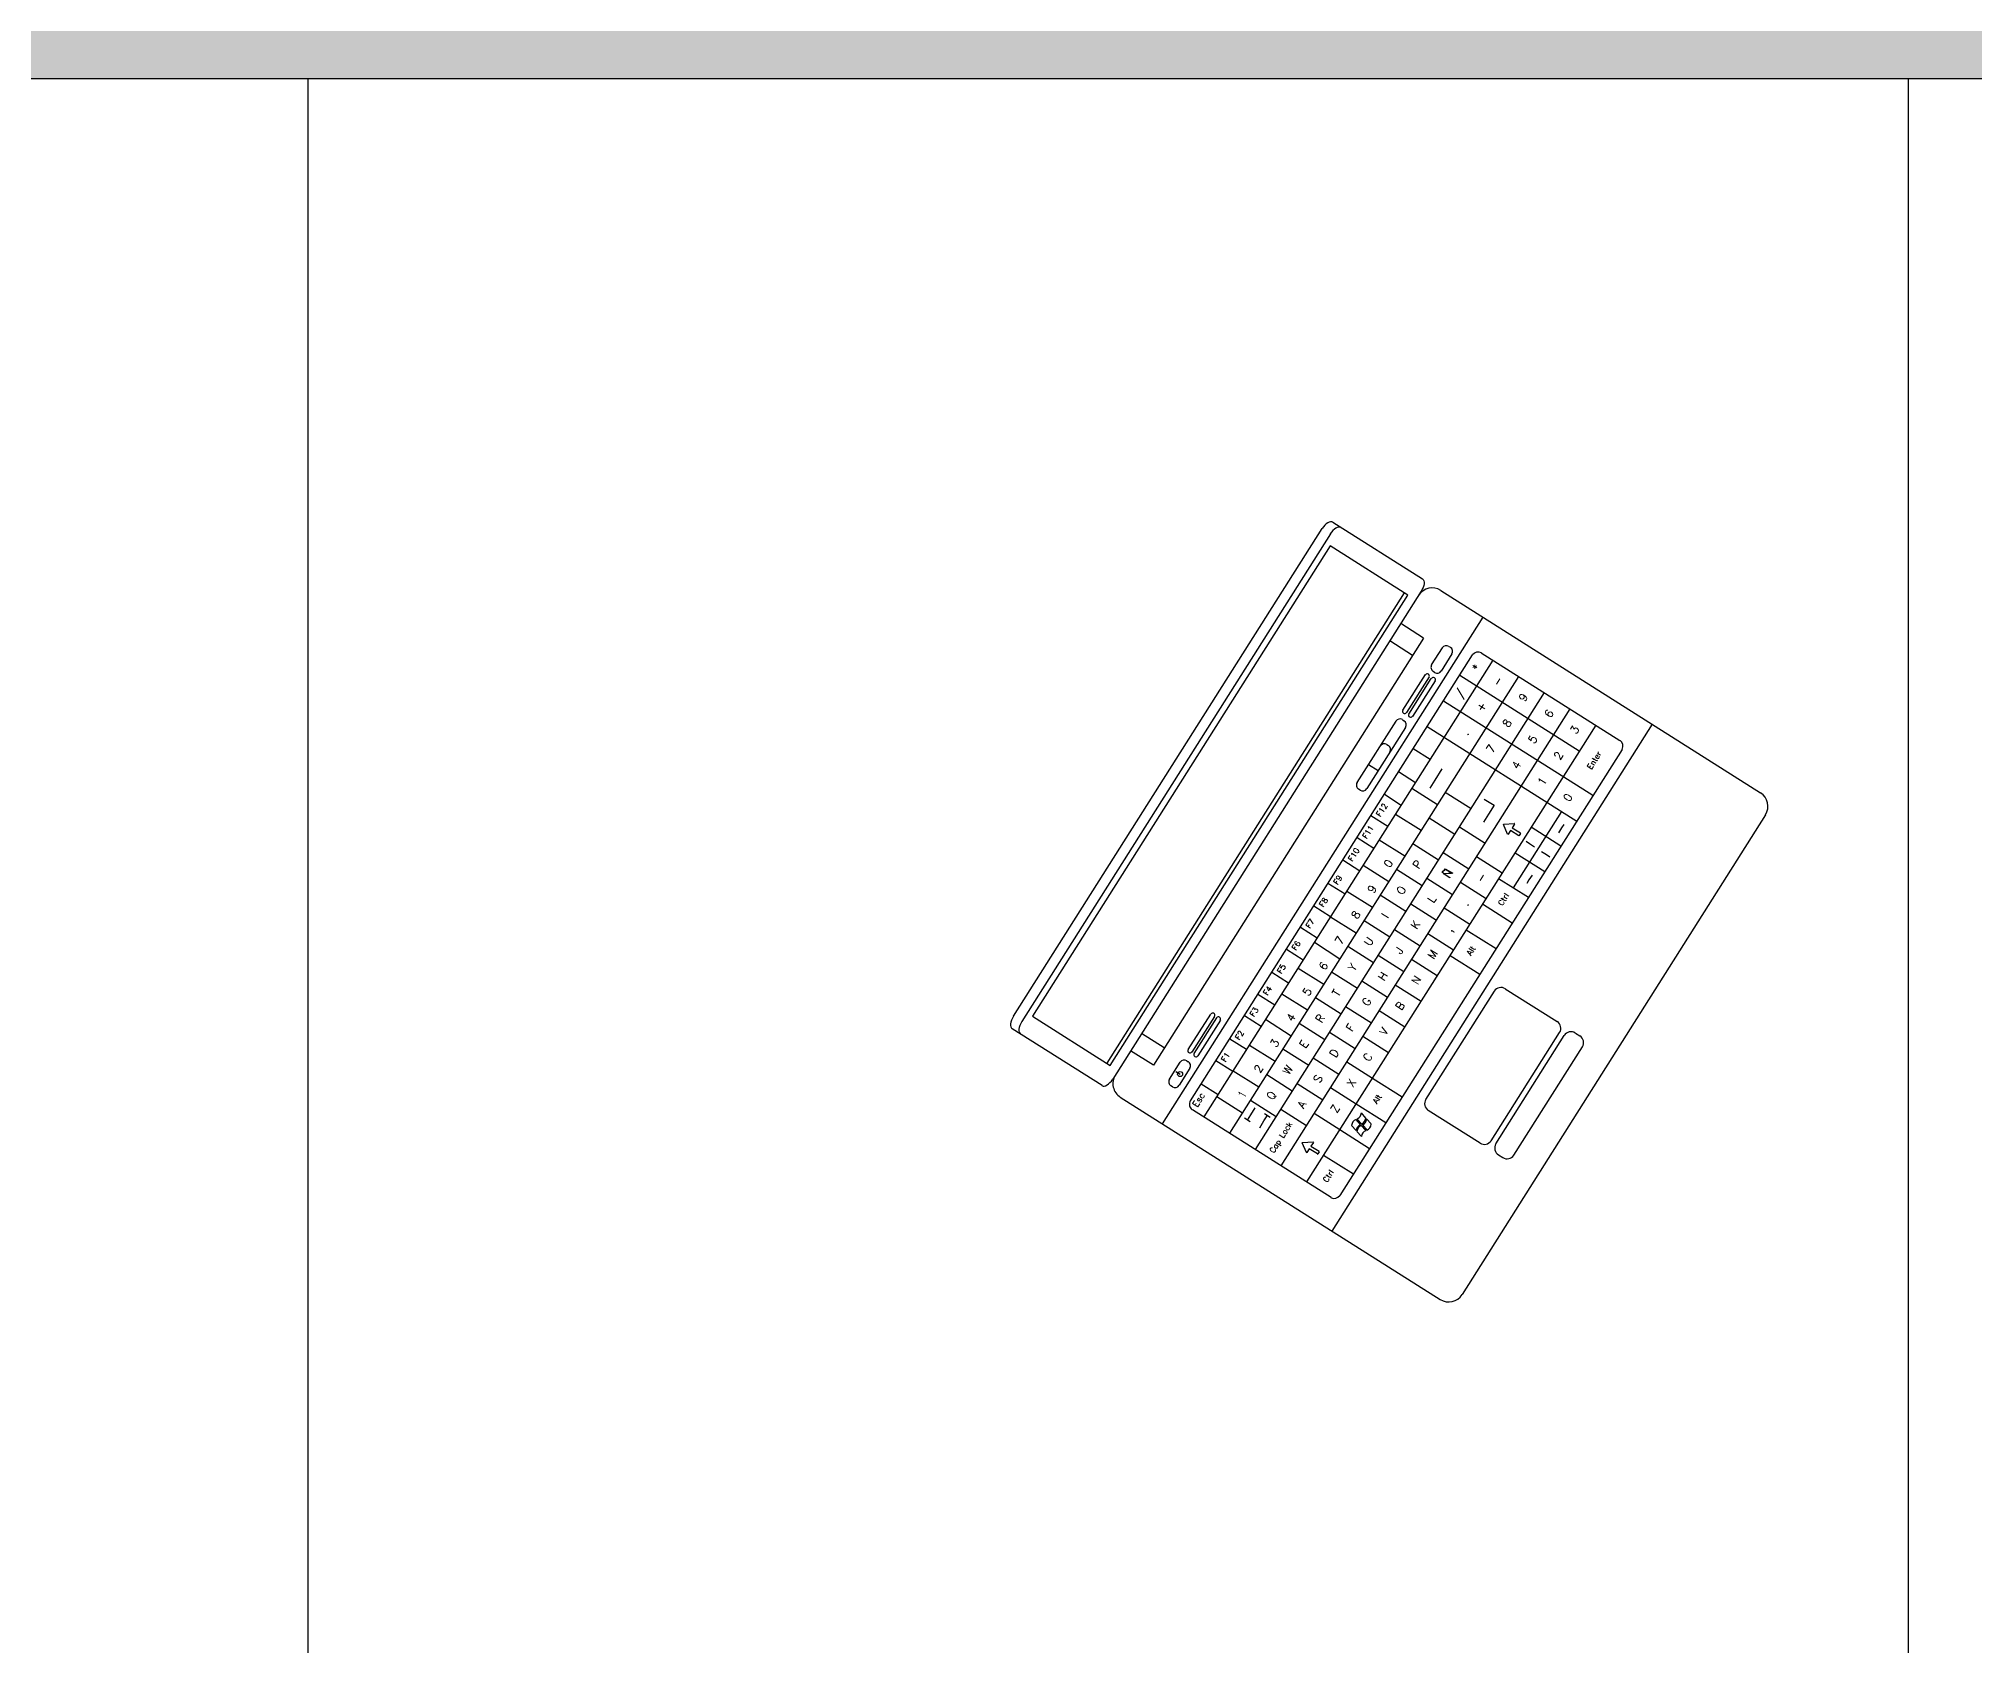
# Model space of a CAD drawing. Header units: millimetres. Extents: x 515 to 43442, y -1882 to 9936.
# Drawn here: x 34957.1 to 35078.1, y 1624.5 to 1724.9 of the extents above; entities that cross this region are included whole.
import ezdxf
from ezdxf.enums import TextEntityAlignment as Align

# ---------------------------------------------------------------- set-up
doc = ezdxf.new("R2010")
doc.units = ezdxf.units.MM
doc.layers.add('ARREDI_LINEE', color=33, linetype='Continuous', lineweight=9)
doc.layers.add('CAMP sez', color=7, linetype='Continuous', lineweight=15, true_color=0xbdbdbd)
doc.layers.add('SEZ', color=170, linetype='Continuous')
doc.styles.add('Romand', font='romand.shx', dxfattribs={"bigfont": '@extfont2.shx'})

# ---------------------------------------------------------------- blocks, each defined once
blk = doc.blocks.new('A$Cb0c9be81')
at = {"color": 0, "lineweight": -2}
for p, q in [((-43.6, 44.88), (-14.32, 24.87)), ((-58.33, 25.09), (-44.99, 44.62)), ((-18.57, 16.88), (-49.5, 38.02)), ((-54.35, 27.49), (-48.56, 35.95)), ((-48, 36.06), (-20.78, 17.44)), ((-51.43, 25.02), (-45.2, 34.14)), ((-49.58, 34.47), (-21.69, 15.4)), ((-53, 26.09), (-48.01, 33.39)), ((-50.65, 32.9), (-22.76, 13.83)), ((-49.87, 23.94), (-43.63, 33.07)), ((-30.39, 32.52), (-30.21, 32.79)), ((-22.91, 28.4), (-29.51, 32.92)), ((-39.6, 28.98), (-44.25, 32.16)), ((-43.23, 32.13), (-43.45, 32.28)), ((-43.36, 30.22), (-42.12, 32.03)), ((-42.94, 31.93), (-43.23, 32.13)), ((-23.85, 27.02), (-30.46, 31.53)), ((-23.66, 27.31), (-30.26, 31.82)), ((-51.72, 31.33), (-23.83, 12.27)), ((-42.1, 30.37), (-42.3, 30.08)), ((-41.8, 30.81), (-41.6, 31.1)), ((-41.79, 29.15), (-40.55, 30.96)), ((-41.6, 31.1), (-41.45, 31.32)), ((-33.31, 28.24), (-31.15, 31.4)), ((-52.79, 29.76), (-24.9, 10.7)), ((-43.6, 28.52), (-43.61, 29.17)), ((-43.58, 29.19), (-43.35, 29.03)), ((-43.35, 29.03), (-43.01, 29.53)), ((-42.84, 29.42), (-43.18, 28.92)), ((-42.98, 29.53), (-42.85, 29.44)), ((-42.3, 30.08), (-42.46, 29.86)), ((-40.35, 30.16), (-40.06, 29.96)), ((-40.22, 28.07), (-38.98, 29.89)), ((-40.06, 29.96), (-39.84, 29.81)), ((-53.87, 28.19), (-25.98, 9.13)), ((-45.21, 27.35), (-44.8, 27.95)), ((-44.8, 27.95), (-44.26, 27.58)), ((-42.96, 28.73), (-43.57, 28.5)), ((-43.18, 28.92), (-42.96, 28.76)), ((-41.64, 26.74), (-40.57, 28.31)), ((-38.66, 27), (-37.42, 28.82)), ((-25.64, 6.54), (-56.57, 27.68)), ((-27.01, 8.32), (-54.24, 26.94)), ((-44.26, 27.58), (-43.77, 27.24)), ((-43.53, 25.73), (-42.46, 27.3)), ((-40.07, 25.67), (-39, 27.24)), ((-37.09, 25.93), (-35.85, 27.75)), ((-35.52, 24.86), (-34.28, 26.68)), ((-26.58, 23.03), (-33.18, 27.55)), ((-22.96, 27.44), (-22.78, 27.71)), ((-54.82, 25.48), (-54.76, 25.57)), ((-54.34, 25.65), (-53.3, 24.94)), ((-45.72, 24.93), (-44.65, 26.5)), ((-44.16, 23.86), (-43.08, 25.43)), ((-41.96, 24.66), (-40.89, 26.23)), ((-38.5, 24.6), (-37.43, 26.16)), ((-23.72, 26.32), (-25.88, 23.16)), ((-53.71, 24.36), (-54.74, 25.07)), ((-53.23, 24.53), (-53.29, 24.44)), ((-50.68, 22.83), (-52.86, 24.31)), ((-52.71, 24.54), (-50.53, 23.05)), ((-47.18, 24.77), (-46.5, 24.31)), ((-46.5, 24.31), (-46.01, 23.97)), ((-46.04, 22.84), (-44.97, 24.41)), ((-42.59, 22.79), (-41.52, 24.35)), ((-40.94, 24.72), (-40.88, 24.73)), ((-40.92, 24.71), (-40.94, 24.72)), ((-40.92, 24.79), (-40.64, 25.21)), ((-40.9, 24.78), (-40.92, 24.79)), ((-40.89, 24.72), (-40.92, 24.71)), ((-40.66, 25.13), (-40.9, 24.78)), ((-40.84, 24.68), (-40.89, 24.72)), ((-40.88, 24.73), (-40.83, 24.7)), ((-40.81, 24.6), (-40.84, 24.68)), ((-40.83, 24.7), (-40.79, 24.62)), ((-40.76, 24.57), (-40.81, 24.6)), ((-40.79, 24.62), (-40.75, 24.59)), ((-40.69, 24.58), (-40.76, 24.57)), ((-40.75, 24.59), (-40.71, 24.59)), ((-40.71, 24.59), (-40.69, 24.58)), ((-40.65, 24.61), (-40.66, 25.13)), ((-40.36, 25.02), (-40.65, 24.61)), ((-40.64, 25.21), (-40.63, 24.68)), ((-40.63, 24.68), (-40.38, 25.03)), ((-40.4, 23.59), (-39.32, 25.16)), ((-40.38, 25.03), (-40.36, 25.02)), ((-36.94, 23.52), (-35.86, 25.09)), ((-62.84, 18.5), (-59.09, 23.98)), ((-58.12, 23.03), (-61.36, 18.29)), ((-58.32, 23.87), (-28.55, 3.52)), ((-29.41, 3.4), (-58.12, 23.03)), ((-55.4, 23.91), (-56.35, 22.53)), ((-55.4, 23.91), (-29.33, 6.09)), ((-54.34, 23.19), (-55.29, 21.8)), ((-50.93, 22.46), (-53.11, 23.95)), ((-52.96, 24.17), (-50.78, 22.68)), ((-48.52, 23.03), (-47.82, 24.06)), ((-47.11, 22.06), (-46.4, 23.09)), ((-44.47, 21.77), (-43.4, 23.34)), ((-41.02, 21.72), (-39.95, 23.28)), ((-38.83, 22.52), (-37.76, 24.09)), ((-37.26, 21.45), (-36.19, 23.01)), ((-35.37, 22.45), (-34.3, 24.02)), ((-27.4, 3.95), (-14.06, 23.48)), ((-58.27, 22.81), (-29.56, 3.18)), ((-50.34, 22.42), (-50.28, 22.51)), ((-46.52, 19.45), (-50.27, 22.01)), ((-49.86, 22.59), (-46.12, 20.03)), ((-45.73, 21.12), (-45.02, 22.15)), ((-42.9, 20.7), (-41.83, 22.27)), ((-39.46, 20.64), (-38.38, 22.21)), ((-35.69, 20.37), (-34.62, 21.94)), ((-33.8, 21.38), (-32.73, 22.95)), ((-32.23, 20.31), (-31.16, 21.88)), ((-48.83, 21.39), (-48.77, 21.48)), ((-47.62, 20.2), (-47.22, 20.78)), ((-44.43, 20.23), (-43.73, 21.26)), ((-41.34, 19.63), (-40.27, 21.2)), ((-37.89, 19.57), (-36.82, 21.14)), ((-34.13, 19.3), (-33.06, 20.87)), ((-30.67, 19.24), (-29.6, 20.81)), ((-28.03, 19.74), (-26.79, 21.55)), ((-46.04, 19.62), (-46.1, 19.52)), ((-43.09, 19.32), (-42.39, 20.35)), ((-41.72, 18.37), (-41.01, 19.41)), ((-39.77, 18.56), (-38.7, 20.13)), ((-36.32, 18.5), (-35.25, 20.07)), ((-32.56, 18.23), (-31.49, 19.8)), ((-29.1, 18.17), (-28.03, 19.74)), ((-26.46, 18.67), (-25.22, 20.48)), ((-25.17, 19.56), (-25.49, 19.29)), ((-24.89, 17.59), (-23.65, 19.41)), ((-62.11, 18.33), (-32.34, -2.03)), ((-61.36, 18.29), (-32.65, -1.34)), ((-40.3, 17.4), (-39.59, 18.44)), ((-38.2, 17.49), (-37.13, 19.06)), ((-34.75, 17.43), (-33.68, 19)), ((-30.99, 17.16), (-29.92, 18.73)), ((-27.53, 17.1), (-26.46, 18.67)), ((-25.55, 19.25), (-25.88, 18.98)), ((-25.51, 18.69), (-25.18, 18.97)), ((-25.15, 18.9), (-25.48, 18.63)), ((-25.13, 19.01), (-24.8, 19.28)), ((-25.12, 18.34), (-24.79, 18.61)), ((-24.77, 19.21), (-25.09, 18.94)), ((-24.74, 18.66), (-24.41, 18.93)), ((-23.33, 16.52), (-22.09, 18.34)), ((-32.69, -2.53), (-62.46, 17.82)), ((-38.92, 16.46), (-38.21, 17.49)), ((-36.64, 16.42), (-35.56, 17.98)), ((-33.19, 16.36), (-32.11, 17.93)), ((-29.43, 16.09), (-28.35, 17.66)), ((-25.97, 16.03), (-24.89, 17.59)), ((-37.62, 15.58), (-36.92, 16.61)), ((-35.07, 15.34), (-34, 16.91)), ((-33.5, 14.27), (-32.43, 15.84)), ((-31.62, 15.29), (-30.55, 16.86)), ((-30.05, 14.22), (-28.98, 15.79)), ((-27.86, 15.02), (-26.79, 16.59)), ((-20.67, 16.89), (-26.46, 8.43)), ((-24.17, 15.24), (-24.18, 15.89)), ((-24.15, 15.91), (-23.92, 15.75)), ((-23.92, 15.75), (-23.58, 16.25)), ((-23.42, 16.14), (-23.76, 15.64)), ((-23.55, 16.25), (-23.42, 16.16)), ((-36.28, 14.66), (-35.58, 15.69)), ((-34.87, 13.69), (-34.16, 14.72)), ((-31.94, 13.2), (-30.86, 14.77)), ((-28.49, 13.15), (-27.41, 14.71)), ((-26.29, 13.95), (-25.22, 15.52)), ((-23.53, 15.45), (-24.15, 15.22)), ((-23.76, 15.64), (-23.53, 15.48)), ((-33.53, 12.78), (-32.82, 13.81)), ((-30.37, 12.13), (-29.3, 13.7)), ((-26.92, 12.07), (-25.85, 13.64)), ((-32.23, 11.89), (-31.53, 12.92)), ((-28.8, 11.06), (-27.73, 12.63)), ((-26.43, 12.33), (-26.01, 12.05)), ((-25.79, 13.26), (-26.03, 12.92)), ((-25.6, 12.87), (-25.91, 13.09)), ((-25.18, 12.59), (-25.6, 12.87)), ((-30.81, 10.92), (-30.11, 11.95)), ((-29.48, 10.01), (-28.77, 11.04)), ((-27.23, 9.99), (-26.16, 11.56)), ((-26.01, 12.05), (-25.69, 11.83)), ((-25.57, 12), (-25.81, 11.66)), ((-30.22, 8.3), (-32.39, 9.79)), ((-32.24, 10.01), (-30.06, 8.52)), ((-29.97, 8.67), (-32.14, 10.15)), ((-31.99, 10.38), (-29.81, 8.89)), ((-28.06, 9.04), (-27.35, 10.07)), ((-29.52, 8.19), (-29.46, 8.28)), ((-28.41, 7.07), (-29.45, 7.78)), ((-29.05, 8.36), (-28.01, 7.65)), ((-28.89, 7.48), (-28.71, 7.74)), ((-30.38, 6.81), (-31.33, 5.42)), ((-29.33, 6.09), (-30.27, 4.7)), ((-27.93, 7.24), (-27.99, 7.14)), ((-32.65, -1.34), (-29.41, 3.4)), ((-28.17, 2.84), (-31.91, -2.64))]:
    blk.add_line(p, q, dxfattribs=at)
blk.add_circle((-28.71, 7.74), 0.155, dxfattribs=at)
for centre, radius, start, end in [((-44.16, 44.05), 1, 55.6444, 145.6444), ((-48.23, 35.73), 0.4, 55.6444, 145.6444), ((-29.79, 32.51), 0.5, 55.6444, 145.6444), ((-30.74, 31.12), 0.5, 55.6444, 145.6444), ((-29.98, 32.23), 0.5, 145.6444, 235.6444), ((-43.59, 29.17), 0.02, 55.6444, 180.6444), ((-42.99, 29.52), 0.02, 55.6444, 145.6444), ((-42.86, 29.43), 0.02, 325.6444, 55.6444), ((-43.58, 28.52), 0.02, 180.6444, 290.6444), ((-42.97, 28.75), 0.02, 290.6444, 55.6444), ((-32.9, 27.96), 0.5, 145.6444, 235.6444), ((-23.19, 27.99), 0.5, 325.6444, 55.6444), ((-54.01, 27.27), 0.4, 145.6444, 235.6444), ((-24.14, 26.6), 0.5, 325.6444, 55.6444), ((-23.37, 27.72), 0.5, 235.6444, 325.6444), ((-54.57, 25.31), 0.3, 145.6444, 235.6444), ((-54.51, 25.4), 0.3, 55.6444, 145.6444), ((-57.51, 24.53), 1, 145.6444, 235.6444), ((-53.54, 24.61), 0.3, 235.6444, 325.6444), ((-53.47, 24.7), 0.3, 325.6444, 55.6444), ((-53.03, 24.06), 0.134, 55.6444, 145.6444), ((-52.78, 24.43), 0.134, 145.6444, 235.6444), ((-52.78, 24.43), 0.134, 55.6444, 145.6444), ((-14.88, 24.04), 1, 325.6444, 55.6444), ((-53.03, 24.06), 0.134, 145.6444, 235.6444), ((-50.61, 22.94), 0.134, 325.6444, 55.6444), ((-26.3, 23.44), 0.5, 235.6444, 325.6444), ((-50.86, 22.57), 0.134, 235.6444, 325.6444), ((-50.86, 22.57), 0.134, 325.6444, 55.6444), ((-50.61, 22.94), 0.134, 235.6444, 325.6444), ((-50.1, 22.25), 0.3, 145.6444, 235.6444), ((-50.03, 22.34), 0.3, 55.6444, 145.6444), ((-48.58, 21.22), 0.3, 145.6444, 235.6444), ((-48.52, 21.31), 0.3, 55.6444, 145.6444), ((-46.35, 19.69), 0.3, 235.6444, 325.6444), ((-46.29, 19.78), 0.3, 325.6444, 55.6444), ((-25.21, 19.12), 0.446, 21.2371, 83.6073), ((-25.93, 18.53), 0.446, 21.2371, 83.6073), ((-25.6, 18.8), 0.446, 21.2371, 83.6073), ((-25.54, 18.85), 0.446, 21.2371, 83.6073), ((-25.09, 18.75), 0.412, 197.7167, 264.8643), ((-24.75, 19.02), 0.412, 197.7167, 264.8643), ((-24.7, 19.07), 0.412, 197.7167, 264.8643), ((-24.37, 19.34), 0.412, 197.7167, 264.8643), ((-21, 17.11), 0.4, 325.6444, 55.6444), ((-24.16, 15.89), 0.02, 55.6444, 180.6444), ((-23.57, 16.24), 0.02, 55.6444, 145.6444), ((-23.43, 16.15), 0.02, 325.6444, 55.6444), ((-24.15, 15.24), 0.02, 180.6444, 290.6444), ((-23.54, 15.47), 0.02, 290.6444, 55.6444), ((-32.32, 9.9), 0.134, 145.6444, 235.6444), ((-32.32, 9.9), 0.134, 55.6444, 145.6444), ((-32.07, 10.26), 0.134, 145.6444, 235.6444), ((-32.07, 10.26), 0.134, 55.6444, 145.6444), ((-30.14, 8.41), 0.134, 325.6444, 55.6444), ((-29.89, 8.78), 0.134, 235.6444, 325.6444), ((-29.89, 8.78), 0.134, 325.6444, 55.6444), ((-30.14, 8.41), 0.134, 235.6444, 325.6444), ((-29.28, 8.02), 0.3, 145.6444, 235.6444), ((-29.22, 8.11), 0.3, 55.6444, 145.6444), ((-28.18, 7.4), 0.3, 325.6444, 55.6444), ((-26.79, 8.65), 0.4, 235.6444, 325.6444), ((-28.24, 7.31), 0.3, 235.6444, 325.6444), ((-28.23, 4.52), 1, 235.6444, 325.6444)]:
    blk.add_arc(centre, radius, start, end, dxfattribs=at)
at = {"color": 0, "lineweight": -2, "extrusion": (0, 0, -1)}
blk.add_ellipse((-58.52, 23.58), major_axis=(-0.578, 0.395), ratio=0.5, start_param=0, end_param=1.570796, dxfattribs=at)
at = {"color": 0, "lineweight": -2}
for centre, major_axis, start_param, end_param in [((-62.26, 18.11), (0.578, -0.395), 3.141593, 4.712389), ((-61.91, 18.61), (0.578, -0.395), 3.141593, 4.712389), ((-28.74, 3.23), (0.578, -0.395), 0, 1.570796), ((-32.14, -1.74), (-0.578, 0.395), 1.570796, 3.141593), ((-32.49, -2.25), (-0.578, 0.395), 1.570796, 3.141593)]:
    blk.add_ellipse(centre, major_axis=major_axis, ratio=0.5, start_param=start_param, end_param=end_param, dxfattribs=at)
at = {"color": 0, "lineweight": -2, "style": 'Romand'}
for s, height, p in [('Enter', 0.35, (-47.39, 34.3)), ('3', 0.5, (-49.33, 33.15)), ('0', 0.5, (-45.12, 32.57)), ('6', 0.5, (-50.4, 31.58)), ('2', 0.5, (-47.76, 32.07)), ('5', 0.5, (-48.83, 30.51)), ('1', 0.5, (-46.19, 31)), ('9', 0.5, (-51.47, 30.01)), ('8', 0.5, (-49.9, 28.94)), ('4', 0.5, (-47.26, 29.43)), ('-', 0.5, (-52.54, 28.44)), ('7', 0.5, (-48.34, 27.87)), ('Ctrl', 0.35, (-38.9, 28.32)), ('*', 0.5, (-53.43, 27.14)), ('+', 0.5, (-50.98, 27.37)), ('-', 0.5, (-40.32, 26.99)), ('/', 0.5, (-51.87, 26.07)), ('.', 0.5, (-49.41, 26.3)), ('.', 0.5, (-38.75, 25.92)), ('Alt', 0.35, (-35.77, 26.18)), (',', 0.5, (-37.18, 24.84)), ('P', 0.5, (-41.27, 23.03)), ('L', 0.5, (-39.08, 23.84)), ('K', 0.5, (-37.51, 22.77)), ('M', 0.5, (-35.62, 23.77)), ('N', 0.5, (-34.05, 22.7)), ('O', 0.5, (-39.7, 21.96)), ('J', 0.5, (-35.94, 21.69)), ('B', 0.5, (-32.48, 21.63)), ('0', 0.5, (-41.4, 21.21)), ('I', 0.5, (-38.14, 20.89)), ('H', 0.5, (-34.37, 20.62)), ('V', 0.5, (-30.92, 20.56)), ('9', 0.5, (-39.84, 20.14)), ('U', 0.5, (-36.57, 19.82)), ('G', 0.5, (-32.81, 19.55)), ('C', 0.5, (-29.35, 19.49)), ('Alt', 0.35, (-26.71, 19.99)), ('8', 0.5, (-38.27, 19.07)), ('7', 0.5, (-36.7, 18)), ('Y', 0.5, (-35, 18.75)), ('F', 0.5, (-31.24, 18.48)), ('X', 0.5, (-27.78, 18.42)), ('6', 0.5, (-35.14, 16.93)), ('T', 0.5, (-33.43, 17.68)), ('D', 0.5, (-29.67, 17.41)), ('Z', 0.5, (-26.21, 17.35)), ('Ctrl', 0.35, (-22.01, 16.77)), ('5', 0.5, (-33.57, 15.86)), ('R', 0.5, (-31.87, 16.61)), ('E', 0.5, (-30.3, 15.54)), ('S', 0.5, (-28.11, 16.34)), ('4', 0.5, (-32, 14.79)), ('W', 0.5, (-28.73, 14.47)), ('A', 0.5, (-26.54, 15.27)), ('Cap Lock', 0.35, (-24.53, 13.89)), ('3', 0.5, (-30.43, 13.72)), ('Q', 0.5, (-27.17, 13.39)), ('2', 0.5, (-28.87, 12.65)), ('1', 0.5, (-27.3, 11.57))]:
    blk.add_text(s, height=height, rotation=145.6444, dxfattribs=at).set_placement(p, align=Align.MIDDLE_CENTER)
for s, height, p in [('F12', 0.35, (-44.39, 20.68)), ('F11', 0.35, (-43.05, 19.77)), ('F10', 0.35, (-41.67, 18.83)), ('F9', 0.35, (-40.25, 17.86)), ('F8', 0.35, (-38.88, 16.92)), ('F7', 0.35, (-37.58, 16.03)), ('F6', 0.35, (-36.24, 15.11)), ('F5', 0.35, (-34.82, 14.14)), ('F4', 0.35, (-33.49, 13.23)), ('F3', 0.35, (-32.19, 12.34)), ('F2', 0.35, (-30.77, 11.37)), ('F1', 0.35, (-29.43, 10.46)), ('Esc', 0.4, (-26.68, 8.58))]:
    blk.add_text(s, height=height, rotation=145.6444, dxfattribs=at).set_placement(p, align=Align.MIDDLE_LEFT)

msp = doc.modelspace()

# ---------------------------------------------------------------- hatches: boundary and pattern name
at = {"layer": 'CAMP sez'}
h = msp.add_hatch(color=256, dxfattribs=at)
h.dxf.hatch_style = 1
h.paths.add_polyline_path([(35363.94, 1722.36), (35343.94, 1722.36), (35343.94, 1592.8), (35120.71, 1441.08), (35131.95, 1424.54), (35363.94, 1582.21)], flags=17)
h.paths.add_polyline_path([(35099.7, 1402.62), (35088.36, 1419.3), (34693.94, 1220.75), (34693.94, 1198.36)], flags=17)
h.paths.add_polyline_path([(34693.94, 1271.36), (34579.94, 1271.36), (34579.94, 1244.36), (34584.94, 1244.36), (34584.94, 1225.36), (34579.94, 1225.36), (34579.94, 1198.36), (34693.94, 1198.36)], flags=17)
h.paths.add_polyline_path([(34693.94, 2843.36), (34579.94, 2843.36), (34579.94, 2816.36), (34584.94, 2816.36), (34584.94, 2797.36), (34579.94, 2797.36), (34579.94, 2770.36), (34693.94, 2770.36)], flags=17)
h.paths.add_polyline_path([(34693.94, 2319.36), (34579.94, 2319.36), (34579.94, 2292.36), (34584.94, 2292.36), (34584.94, 2273.36), (34579.94, 2273.36), (34579.94, 2246.36), (34693.94, 2246.36)], flags=17)
h.paths.add_polyline_path([(34693.94, 1795.36), (34579.94, 1795.36), (34579.94, 1768.36), (34584.94, 1768.36), (34584.94, 1749.36), (34579.94, 1749.36), (34579.94, 1722.36), (34693.94, 1722.36)], flags=17)
h.paths.add_polyline_path([(35363.94, 1895.86), (35343.94, 1895.86), (35343.94, 1742.36), (34693.94, 1742.36), (34693.94, 1722.36), (35363.94, 1722.36)], flags=17)
h.paths.add_polyline_path([(35363.94, 2419.86), (35343.94, 2419.86), (35343.94, 2145.86), (35363.94, 2145.86)], flags=17)
h.paths.add_polyline_path([(35363.94, 3851.36), (35343.94, 3851.36), (35343.94, 3607.86), (35363.94, 3607.86)], flags=17)
h.paths.add_polyline_path([(35363.94, 3357.86), (35343.94, 3357.86), (35343.94, 3193.86), (35363.94, 3193.86)], flags=17)
h.paths.add_polyline_path([(35363.94, 2943.86), (35343.94, 2943.86), (35343.94, 2669.86), (35363.94, 2669.86)], flags=17)
h.paths.add_polyline_path([(34083.94, 3674.36), (33464.94, 3674.36), (33464.94, 3663.36), (33915.94, 3663.36), (33915.94, 3463.36), (33825.94, 3463.36), (33825.94, 3460.36), (33910.94, 3460.36), (33910.94, 3454.36), (33825.94, 3454.36), (33825.94, 3451.36), (33915.94, 3451.36), (33915.94, 3309.36), (33825.94, 3309.36), (33825.94, 3304.86), (33915.94, 3304.86), (33915.94, 3298.86), (33825.94, 3298.86), (33825.94, 3294.36), (33925.94, 3294.36), (33925.94, 3357.36), (34018.94, 3357.36), (34018.94, 3367.36), (33925.94, 3367.36), (33925.94, 3515.36), (33928.94, 3515.36), (33928.94, 3526.36), (33925.94, 3526.36), (33925.94, 3663.36), (34072.94, 3663.36), (34072.94, 3526.36), (34003.94, 3526.36), (34003.94, 3515.36), (34072.94, 3515.36), (34072.94, 3506.36), (34078.94, 3506.36), (34078.94, 3511.36), (34083.94, 3511.36)], flags=17)
h.paths.add_polyline_path([(33735.94, 3463.36), (33710.94, 3463.36), (33710.94, 3663.36), (33695.94, 3663.36), (33695.93, 3414.06), (33710.96, 3414.21), (33698.92, 3414.64), (33710.94, 3414.14), (33710.94, 3451.36), (33735.94, 3451.36)], flags=16)
h.paths.add_polyline_path([(33715.44, 4657.36), (33695.44, 4657.36), (33695.44, 4259.36), (33715.44, 4259.36)], flags=17)
h.paths.add_polyline_path([(33735.44, 4259.36), (33675.44, 4259.36), (33675.44, 4239.36), (33735.44, 4239.36)], flags=17)
h.paths.add_polyline_path([(33585.44, 4259.36), (33472.94, 4259.36), (33472.94, 4239.36), (33585.44, 4239.36)], flags=17)
h.paths.add_polyline_path([(33852.94, 4259.36), (33825.44, 4259.36), (33825.44, 4239.36), (33852.94, 4239.36)], flags=17)
h.paths.add_polyline_path([(33254.94, 682.36), (32919.94, 682.36), (32919.94, 647.36), (33219.94, 647.36), (33219.94, 489.5), (33254.94, 489.5), (33254.94, 557.36), (33257.94, 557.36), (33257.94, 567.36), (33254.94, 567.36)])
h.paths.add_polyline_path([(34693.94, 3367.36), (34579.94, 3367.36), (34579.94, 3340.36), (34584.94, 3340.36), (34584.94, 3321.36), (34579.94, 3321.36), (34579.94, 3294.36), (34693.94, 3294.36)], flags=17)
h.paths.add_polyline_path([(34112.94, 3669.36), (34107.94, 3669.36), (34107.94, 3674.36), (34083.94, 3674.36), (34083.94, 3660.36), (34112.94, 3660.36)], flags=17)
h.paths.add_polyline_path([(37935.29, 3374.55), (37903.86, 3353.19), (37921.85, 3326.72), (37953.28, 3348.08)], flags=17)
h.paths.add_polyline_path([(37700.2, 3176.08), (37682.21, 3202.54), (37621.83, 3161.51), (37639.82, 3135.04)], flags=17)
h.paths.add_polyline_path([(37158.94, 2839.36), (37095.94, 2839.36), (37095.94, 2759.36), (37161.28, 2803.76)], flags=17)
h.paths.add_polyline_path([(36635.94, 2839.36), (36572.94, 2839.36), (36572.94, 2767.36), (36635.94, 2767.36)], flags=17)
h.paths.add_polyline_path([(36609.54, 2469.88), (36577.28, 2447.96), (36596.4, 2419.84), (36628.65, 2441.76)], flags=17)
h.paths.add_polyline_path([(36106.38, 2086.8), (36087.26, 2114.92), (36055.01, 2093), (36074.12, 2064.88)], flags=17)
h.paths.add_polyline_path([(35591.94, 1793.36), (35528.94, 1793.36), (35528.94, 1694.36), (35591.94, 1732.36)], flags=17)
h.paths.add_polyline_path([(35131.95, 1424.54), (35112.84, 1452.66), (35080.58, 1430.74), (35099.7, 1402.62)], flags=17)
h.paths.add_polyline_path([(34106.94, 1209.36), (34083.94, 1209.36), (34083.94, 1198.36), (34106.94, 1198.36)], flags=17)
h.paths.add_polyline_path([(34083.94, 1271.36), (34018.94, 1271.36), (34018.94, 1244.36), (34023.94, 1244.36), (34023.94, 1225.36), (34018.94, 1225.36), (34018.94, 1198.36), (34083.94, 1198.36), (34083.94, 1209.36)], flags=17)
h.paths.add_polyline_path([(34018.94, 1211.36), (33521.94, 1211.36), (33521.94, 1198.36), (34018.94, 1198.36)], flags=17)
h.paths.add_polyline_path([(33521.94, 1225.36), (33516.94, 1225.36), (33516.94, 1244.36), (33521.94, 1244.36), (33521.94, 1271.36), (33464.94, 1271.36), (33464.94, 1198.36), (33521.94, 1198.36)], flags=17)
h.paths.add_polyline_path([(33516.94, 1768.36), (33521.94, 1768.36), (33521.94, 1795.36), (33464.94, 1795.36), (33464.94, 1722.36), (33521.94, 1722.36), (33521.94, 1749.36), (33516.94, 1749.36)], flags=17)
h.paths.add_polyline_path([(34083.94, 1795.36), (34018.94, 1795.36), (34018.94, 1768.36), (34023.94, 1768.36), (34023.94, 1749.36), (34018.94, 1749.36), (34018.94, 1722.36), (34083.94, 1722.36)], flags=17)
edge = h.paths.add_edge_path(flags=17)
edge.add_arc((34083.94, 2282.86), 218, 270, 282.4589, ccw=False)
edge.add_line((34083.94, 2064.86), (34083.94, 2047.86))
edge.add_arc((34083.94, 2282.86), 235, 270, 282.4589)
edge.add_line((34134.64, 2053.39), (34130.97, 2069.99))
edge = h.paths.add_edge_path(flags=17)
edge.add_line((34083.94, 2321.36), (33999.83, 2321.36))
edge.add_arc((34083.94, 2282.86), 92.5, 155.4041, 204.5959)
edge.add_line((33999.83, 2244.36), (34083.94, 2244.36))
edge.add_line((34083.94, 2244.36), (34083.94, 2321.36))
h.paths.add_polyline_path([(33516.94, 2292.36), (33521.94, 2292.36), (33521.94, 2319.36), (33464.94, 2319.36), (33464.94, 2246.36), (33521.94, 2246.36), (33521.94, 2273.36), (33516.94, 2273.36)], flags=17)
edge = h.paths.add_edge_path(flags=17)
edge.add_arc((34083.94, 2282.86), 235, 77.5411, 90)
edge.add_line((34083.94, 2517.86), (34083.94, 2500.86))
edge.add_arc((34083.94, 2282.86), 218, 77.5411, 90, ccw=False)
edge.add_line((34130.97, 2495.72), (34134.64, 2512.32))
h.paths.add_polyline_path([(34083.94, 2843.36), (34018.94, 2843.36), (34018.94, 2816.36), (34023.94, 2816.36), (34023.94, 2797.36), (34018.94, 2797.36), (34018.94, 2770.36), (34083.94, 2770.36)], flags=17)
h.paths.add_polyline_path([(33521.94, 2843.36), (33464.94, 2843.36), (33464.94, 2770.36), (33521.94, 2770.36), (33521.94, 2797.36), (33516.94, 2797.36), (33516.94, 2816.36), (33521.94, 2816.36)], flags=17)
h.paths.add_polyline_path([(33521.94, 3367.36), (33464.94, 3367.36), (33464.94, 3294.36), (33521.94, 3294.36), (33521.94, 3321.36), (33516.94, 3321.36), (33516.94, 3340.36), (33521.94, 3340.36)], flags=16)
h.paths.add_polyline_path([(34083.94, 3367.36), (34018.94, 3367.36), (34018.94, 3357.36), (34018.94, 3294.36), (34083.94, 3294.36)], flags=16)
h.paths.add_polyline_path([(33997.94, 4307.36), (33978.94, 4307.36), (33978.94, 4328.36), (33957.94, 4307.36), (33967.94, 4307.36), (33852.94, 4307.36), (33852.94, 3908.36), (33971.94, 3908.36), (33971.94, 3815.36), (34024.94, 3815.36), (34024.94, 3826.36), (33998.94, 3826.36), (33998.94, 3924.36), (33867.94, 3924.36), (33867.94, 4290.36), (33970.94, 4290.36), (33970.94, 4236.36), (34326.94, 4236.36), (34326.94, 4247.36), (33997.94, 4247.36)], flags=17)
h.paths.add_polyline_path([(35591.94, 2839.36), (35528.94, 2839.36), (35528.94, 2767.36), (35591.94, 2767.36)], flags=17)
h.paths.add_polyline_path([(33477.94, 1198.36), (33477.94, 1173.36), (33491.94, 1173.36), (33491.94, 1198.36)], flags=17)
h.paths.add_polyline_path([(34083.94, 3367.36), (34083.94, 3426.36), (34078.94, 3426.36), (34078.94, 3431.36), (34072.94, 3431.36), (34072.94, 3367.36)], flags=16)
h.paths.add_polyline_path([(33997.94, 4657.36), (34494.94, 4657.36), (34494.94, 4247.36), (34416.94, 4247.36), (34416.94, 4236.36), (34494.94, 4236.36), (34494.94, 3869.36), (34472.94, 3869.36), (34472.94, 3826.36), (34106.94, 3826.36), (34106.94, 3815.36), (34472.94, 3815.36), (34472.94, 3787.36), (34483.94, 3787.36), (34483.94, 3815.36), (34796.94, 3815.36), (34796.94, 3674.36), (34483.94, 3674.36), (34483.94, 3701.36), (34472.94, 3701.36), (34472.94, 3674.36), (34237.94, 3674.36), (34237.94, 3669.36), (34232.94, 3669.36), (34232.94, 3660.36), (34816.94, 3660.36), (34816.94, 3757.36), (35125.94, 3757.36), (35125.94, 3851.36), (35549.94, 3851.36), (35549.94, 3832.36), (35576.94, 3832.36), (35576.94, 3851.36), (36593.94, 3851.36), (36593.94, 3832.36), (36620.94, 3832.36), (36620.94, 3851.36), (37638.94, 3851.36), (37638.94, 3832.36), (37689.94, 3832.36), (37689.94, 3918.36), (37681.94, 3918.36), (37681.94, 4228.36), (37689.94, 4228.36), (37689.94, 4279.36), (37917.94, 4279.36), (37917.94, 4222.36), (38120.92, 3864.36), (37945.94, 3864.36), (37945.94, 3918.36), (37917.94, 3918.36), (37917.94, 3848.36), (37970.92, 3755.39), (37980.47, 3760.84), (37930.6, 3848.36), (38129.99, 3848.36), (38275.19, 3592.26), (38131.99, 3494.94), (38024.04, 3684.38), (38014.49, 3678.93), (38135.78, 3466.07), (38559.24, 3753.87), (38597.13, 3697.4), (38622.04, 3714.12), (38529.88, 3851.46), (38926.01, 4124.3), (38862.23, 3501.55), (38795.24, 3456.02), (38784.65, 3471.8), (34083.94, 277), (34083.94, 623.36), (33491.94, 623.36), (33491.94, 711.36), (33459.94, 711.36), (33459.94, 599.36), (33464.94, 599.36), (33464.94, 567.36), (33459.94, 567.36), (33347.94, 567.36), (33347.94, 557.36), (33350.94, 557.36), (33350.94, 489.5), (33360.94, 489.5), (33360.94, 563.36), (33459.94, 563.36), (33459.94, 517.36), (33522.94, 517.36), (33522.94, 597.36), (34020.94, 597.36), (34020.94, 549.36), (34058.94, 549.36), (34058.94, 299.36), (33921.73, 299.36), (33921.73, 260.36), (34058.94, 260.36), (34058.94, 212.41), (33921.73, 118.63), (33921.73, 76.24), (34090.94, 191.88), (34090.94, 239.44), (38779.34, 3425.87), (38789.93, 3410.1), (38895.33, 3481.73), (38961.93, 4185.47), (38488.45, 3859.35), (38543.84, 3776.82), (38299.28, 3610.6), (37947.94, 4230.27), (37947.94, 4309.36), (37651.94, 4309.36), (37651.94, 3881.36), (35085.94, 3881.36), (35085.94, 3777.36), (34816.94, 3777.36), (34816.94, 3835.36), (34514.94, 3835.36), (34514.94, 4677.36), (33426.94, 4677.36), (33426.94, 3840.36), (33219.94, 3840.36), (33219.94, 3294.36), (33254.94, 3294.36), (33254.94, 3815.36), (33477.94, 3815.36), (33477.94, 3908.36), (33497.94, 3908.36), (33497.94, 3913.36), (33446.94, 3913.36), (33446.94, 4239.36), (33472.94, 4239.36), (33472.94, 4276.36), (33496.94, 4276.36), (33496.94, 4289.36), (33472.94, 4289.36), (33472.94, 4307.36), (33446.94, 4307.36), (33446.94, 4616.36), (33472.94, 4616.36), (33472.94, 4657.36), (33957.94, 4657.36), (33957.94, 4307.36), (33978.94, 4328.36), (33978.94, 4616.36), (33997.94, 4616.36)])

# ---------------------------------------------------------------- linework, layer by layer
at = {"layer": 'ARREDI_LINEE', "lineweight": -2, "transparency": 33554687}
for p, q in [((34973.94, 1722.36), (34973.94, 1538.43)), ((35073.94, 1722.36), (35073.94, 1538.43))]:
    msp.add_line(p, q, dxfattribs=at)
at = {"layer": 'SEZ'}
msp.add_line((34693.94, 1722.36), (35363.94, 1722.36), dxfattribs=at)

# ---------------------------------------------------------------- block references
at = {"layer": 'ARREDI_LINEE', "lineweight": -2, "transparency": 33554687, "rotation": 272.0422119358215}
msp.add_blockref('A$Cb0c9be81', (35021.73, 1631.19), dxfattribs=at)

doc.saveas('drawing.dxf')
